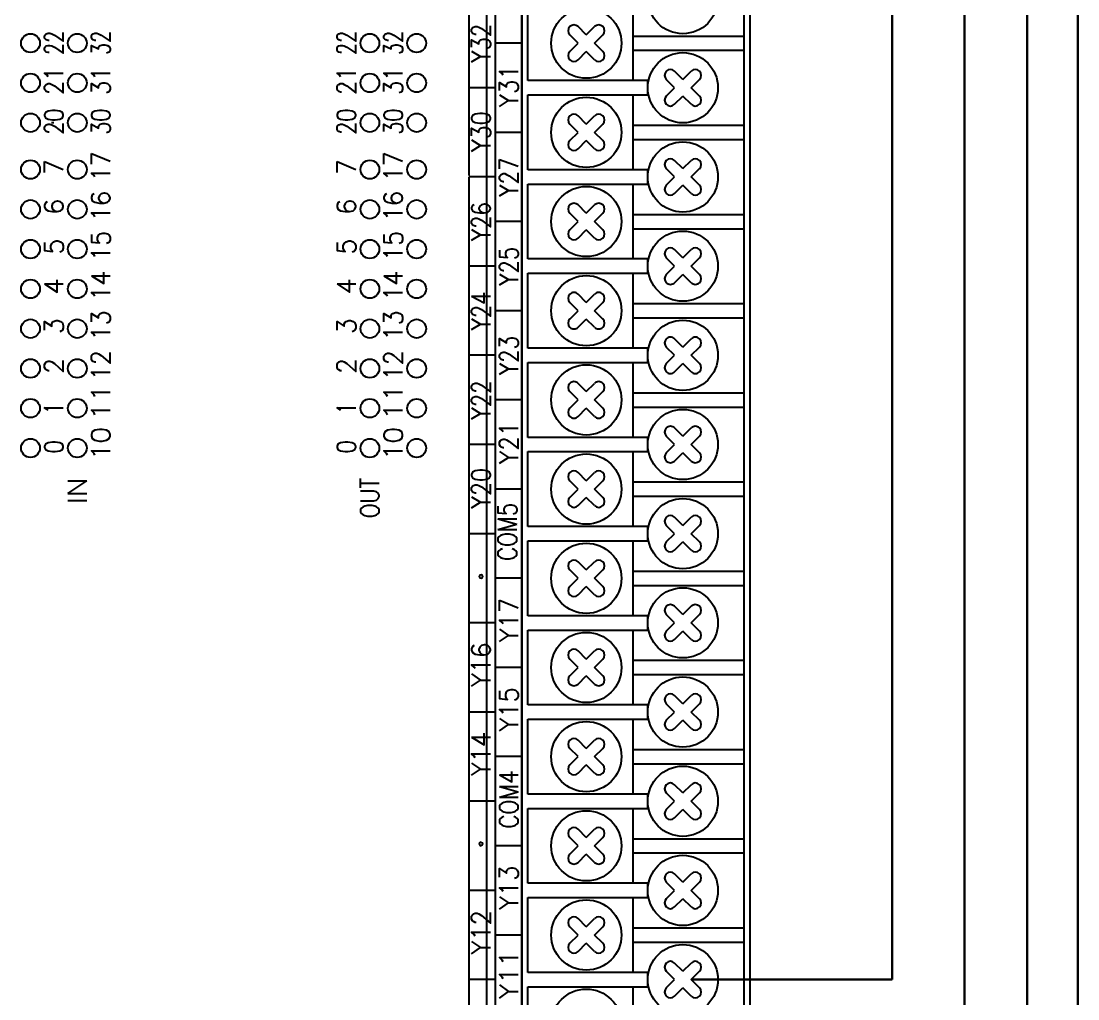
# Model space of a CAD drawing. Extents: x -221 to 865, y 200 to 912.
# Drawn here: x -57.6 to 32.7, y 350.6 to 434.1 of the extents above; entities that cross this region are included whole.
import ezdxf

# ---------------------------------------------------------------- set-up
doc = ezdxf.new("R2010")
doc.units = 0
doc.header["$MEASUREMENT"] = 0
doc.layers.get('0').update_dxf_attribs({"linetype": 'CONTINUOUS'})
doc.styles.get("Standard").update_dxf_attribs({"font": 'txt', "bigfont": 'BIGFONT'})

msp = doc.modelspace()

# ---------------------------------------------------------------- linework, layer by layer
at = {"linetype": 'Continuous', "lineweight": 30}
for p, q in [((16.88, 352.229), (16.88, 501.054)), ((23.063, 348.419), (23.063, 481.552)), ((28.403, 336.989), (28.403, 462.028)), ((32.741, 333.179), (32.741, 441.96)), ((-0.307, 352.229), (16.88, 352.229))]:
    msp.add_line(p, q, dxfattribs=at)
at = {"color": 7, "linetype": 'Continuous'}
for p, q in [((-17.764, 287.744), (-17.764, 474.244)), ((4.736, 287.244), (4.736, 472.244)), ((4.736, 289.744), (4.736, 472.244)), ((-19.264, 420.924), (-19.264, 462.194)), ((-14.764, 462.244), (-14.764, 289.744)), ((-14.764, 292.079), (-14.764, 461.909)), ((4.236, 292.079), (4.236, 461.909)), ((-17.014, 424.619), (-17.014, 458.909)), ((-14.264, 429.039), (-14.264, 435.439)), ((-5.264, 429.039), (-5.264, 435.439)), ((-10.679, 433.654), (-10.679, 433.654)), ((-9.264, 432.947), (-9.971, 433.654)), ((-9.264, 432.947), (-8.557, 433.654)), ((-7.85, 433.654), (-7.85, 433.654)), ((-9.971, 432.239), (-10.679, 432.947)), ((-8.557, 432.239), (-7.85, 432.947)), ((-5.264, 432.849), (4.236, 432.849)), ((-14.764, 432.239), (-17.014, 432.239)), ((-10.679, 431.532), (-9.971, 432.239)), ((-7.85, 431.532), (-8.557, 432.239)), ((-10.679, 430.825), (-10.679, 430.825)), ((-9.971, 430.825), (-9.264, 431.532)), ((-8.557, 430.825), (-9.264, 431.532)), ((-7.85, 430.825), (-7.85, 430.825)), ((-5.264, 431.629), (4.236, 431.629)), ((-4.014, 429.039), (-14.264, 429.039)), ((-4.014, 427.819), (-4.014, 429.039)), ((-2.429, 429.844), (-2.429, 429.844)), ((-1.721, 428.429), (-2.429, 429.137)), ((-1.014, 429.137), (-1.721, 429.844)), ((-1.014, 429.137), (-0.307, 429.844)), ((-0.307, 428.429), (0.4, 429.137)), ((0.4, 429.844), (0.4, 429.844)), ((-17.014, 428.429), (-19.264, 428.429)), ((-2.429, 427.722), (-1.721, 428.429)), ((0.4, 427.722), (-0.307, 428.429)), ((-14.264, 427.819), (-4.014, 427.819)), ((-14.264, 421.419), (-14.264, 427.819)), ((-5.264, 421.419), (-5.264, 427.819)), ((-1.721, 427.015), (-1.014, 427.722)), ((-0.307, 427.015), (-1.014, 427.722)), ((-2.429, 427.015), (-2.429, 427.015)), ((0.4, 427.015), (0.4, 427.015)), ((-54.764, 425.444), (-54.975, 425.444)), ((-10.679, 426.034), (-10.679, 426.034)), ((-9.264, 425.327), (-9.971, 426.034)), ((-9.264, 425.327), (-8.557, 426.034)), ((-7.85, 426.034), (-7.85, 426.034)), ((-14.764, 424.619), (-17.014, 424.619)), ((-17.014, 420.809), (-17.014, 424.619)), ((-9.971, 424.619), (-10.679, 425.327)), ((-10.679, 423.912), (-9.971, 424.619)), ((-8.557, 424.619), (-7.85, 425.327)), ((-7.85, 423.912), (-8.557, 424.619)), ((-5.264, 425.229), (4.236, 425.229)), ((-9.971, 423.205), (-9.264, 423.912)), ((-8.557, 423.205), (-9.264, 423.912)), ((-5.264, 424.009), (4.236, 424.009)), ((-10.679, 423.205), (-10.679, 423.205)), ((-7.85, 423.205), (-7.85, 423.205)), ((-2.429, 422.224), (-2.429, 422.224)), ((-1.014, 421.517), (-1.721, 422.224)), ((-1.014, 421.517), (-0.307, 422.224)), ((0.4, 422.224), (0.4, 422.224)), ((-4.014, 421.419), (-14.264, 421.419)), ((-4.014, 420.199), (-4.014, 421.419)), ((-1.721, 420.809), (-2.429, 421.517)), ((-0.307, 420.809), (0.4, 421.517)), ((-19.264, 298.889), (-19.264, 420.809)), ((-17.014, 420.809), (-19.264, 420.809)), ((-17.014, 390.329), (-17.014, 420.809)), ((-14.264, 420.199), (-4.014, 420.199)), ((-14.264, 413.799), (-14.264, 420.199)), ((-5.264, 413.799), (-5.264, 420.199)), ((-2.429, 420.102), (-1.721, 420.809)), ((-1.721, 419.395), (-1.014, 420.102)), ((-0.307, 419.395), (-1.014, 420.102)), ((0.4, 420.102), (-0.307, 420.809)), ((-2.429, 419.395), (-2.429, 419.395)), ((0.4, 419.395), (0.4, 419.395)), ((-10.679, 418.414), (-10.679, 418.414)), ((-9.264, 417.707), (-9.971, 418.414)), ((-9.264, 417.707), (-8.557, 418.414)), ((-7.85, 418.414), (-7.85, 418.414)), ((-9.971, 416.999), (-10.679, 417.707)), ((-8.557, 416.999), (-7.85, 417.707)), ((-5.264, 417.609), (4.236, 417.609)), ((-14.764, 416.999), (-17.014, 416.999)), ((-10.679, 416.292), (-9.971, 416.999)), ((-7.85, 416.292), (-8.557, 416.999)), ((-5.264, 416.389), (4.236, 416.389)), ((-10.679, 415.585), (-10.679, 415.585)), ((-9.971, 415.585), (-9.264, 416.292)), ((-8.557, 415.585), (-9.264, 416.292)), ((-7.85, 415.585), (-7.85, 415.585)), ((-2.429, 414.604), (-2.429, 414.604)), ((-1.014, 413.897), (-1.721, 414.604)), ((-1.014, 413.897), (-0.307, 414.604)), ((0.4, 414.604), (0.4, 414.604)), ((-4.014, 413.799), (-14.264, 413.799)), ((-4.014, 412.579), (-4.014, 413.799)), ((-1.721, 413.189), (-2.429, 413.897)), ((-0.307, 413.189), (0.4, 413.897)), ((-17.014, 413.189), (-19.264, 413.189)), ((-2.429, 412.482), (-1.721, 413.189)), ((0.4, 412.482), (-0.307, 413.189)), ((-14.264, 406.179), (-14.264, 412.579)), ((-14.264, 412.579), (-4.014, 412.579)), ((-5.264, 406.179), (-5.264, 412.579)), ((-1.721, 411.775), (-1.014, 412.482)), ((-0.307, 411.775), (-1.014, 412.482)), ((-2.429, 411.775), (-2.429, 411.775)), ((0.4, 411.775), (0.4, 411.775)), ((-10.679, 410.794), (-10.679, 410.794)), ((-9.971, 409.379), (-10.679, 410.087)), ((-9.264, 410.087), (-9.971, 410.794)), ((-9.264, 410.087), (-8.557, 410.794)), ((-8.557, 409.379), (-7.85, 410.087)), ((-7.85, 410.794), (-7.85, 410.794)), ((-5.264, 409.989), (4.236, 409.989)), ((-14.764, 409.379), (-17.014, 409.379)), ((-10.679, 408.672), (-9.971, 409.379)), ((-7.85, 408.672), (-8.557, 409.379)), ((-9.971, 407.965), (-9.264, 408.672)), ((-8.557, 407.965), (-9.264, 408.672)), ((-5.264, 408.769), (4.236, 408.769)), ((-10.679, 407.965), (-10.679, 407.965)), ((-7.85, 407.965), (-7.85, 407.965)), ((-2.429, 406.984), (-2.429, 406.984)), ((-1.014, 406.277), (-1.721, 406.984)), ((-1.014, 406.277), (-0.307, 406.984)), ((0.4, 406.984), (0.4, 406.984)), ((-17.014, 405.569), (-19.264, 405.569)), ((-4.014, 406.179), (-14.264, 406.179)), ((-4.014, 404.959), (-4.014, 406.179)), ((-1.721, 405.569), (-2.429, 406.277)), ((-2.429, 404.862), (-1.721, 405.569)), ((-0.307, 405.569), (0.4, 406.277)), ((0.4, 404.862), (-0.307, 405.569)), ((-14.264, 398.559), (-14.264, 404.959)), ((-14.264, 404.959), (-4.014, 404.959)), ((-5.264, 398.559), (-5.264, 404.959)), ((-1.721, 404.155), (-1.014, 404.862)), ((-0.307, 404.155), (-1.014, 404.862)), ((-2.429, 404.155), (-2.429, 404.155)), ((0.4, 404.155), (0.4, 404.155)), ((-10.679, 403.174), (-10.679, 403.174)), ((-9.264, 402.467), (-9.971, 403.174)), ((-9.264, 402.467), (-8.557, 403.174)), ((-7.85, 403.174), (-7.85, 403.174)), ((-9.971, 401.759), (-10.679, 402.467)), ((-8.557, 401.759), (-7.85, 402.467)), ((-5.264, 402.369), (4.236, 402.369)), ((-14.764, 401.759), (-17.014, 401.759)), ((-10.679, 401.052), (-9.971, 401.759)), ((-9.971, 400.345), (-9.264, 401.052)), ((-8.557, 400.345), (-9.264, 401.052)), ((-7.85, 401.052), (-8.557, 401.759)), ((-5.264, 401.149), (4.236, 401.149)), ((-10.679, 400.345), (-10.679, 400.345)), ((-7.85, 400.345), (-7.85, 400.345)), ((-2.429, 399.364), (-2.429, 399.364)), ((-1.014, 398.657), (-1.721, 399.364)), ((-1.014, 398.657), (-0.307, 399.364)), ((0.4, 399.364), (0.4, 399.364)), ((-4.014, 398.559), (-14.264, 398.559)), ((-4.014, 397.339), (-4.014, 398.559)), ((-1.721, 397.949), (-2.429, 398.657)), ((-0.307, 397.949), (0.4, 398.657)), ((-17.014, 397.949), (-19.264, 397.949)), ((-2.429, 397.242), (-1.721, 397.949)), ((0.4, 397.242), (-0.307, 397.949)), ((-14.264, 390.939), (-14.264, 397.339)), ((-14.264, 397.339), (-4.014, 397.339)), ((-5.264, 390.939), (-5.264, 397.339)), ((-2.429, 396.535), (-2.429, 396.535)), ((-1.721, 396.535), (-1.014, 397.242)), ((-0.307, 396.535), (-1.014, 397.242)), ((0.4, 396.535), (0.4, 396.535)), ((-10.679, 395.554), (-10.679, 395.554)), ((-9.264, 394.847), (-9.971, 395.554)), ((-9.264, 394.847), (-8.557, 395.554)), ((-7.85, 395.554), (-7.85, 395.554)), ((-9.971, 394.139), (-10.679, 394.847)), ((-8.557, 394.139), (-7.85, 394.847)), ((-5.264, 394.749), (4.236, 394.749)), ((-14.764, 394.139), (-17.014, 394.139)), ((-10.679, 393.432), (-9.971, 394.139)), ((-7.85, 393.432), (-8.557, 394.139)), ((-9.971, 392.725), (-9.264, 393.432)), ((-8.557, 392.725), (-9.264, 393.432)), ((-5.264, 393.529), (4.236, 393.529)), ((-10.679, 392.725), (-10.679, 392.725)), ((-7.85, 392.725), (-7.85, 392.725)), ((-2.429, 391.744), (-2.429, 391.744)), ((-1.721, 390.329), (-2.429, 391.037)), ((-1.014, 391.037), (-1.721, 391.744)), ((-1.014, 391.037), (-0.307, 391.744)), ((-0.307, 390.329), (0.4, 391.037)), ((0.4, 391.744), (0.4, 391.744)), ((-17.014, 390.329), (-19.264, 390.329)), ((-17.014, 386.519), (-17.014, 390.329)), ((-4.014, 390.939), (-14.264, 390.939)), ((-4.014, 389.719), (-4.014, 390.939)), ((-2.429, 389.622), (-1.721, 390.329)), ((0.4, 389.622), (-0.307, 390.329)), ((-14.264, 383.319), (-14.264, 389.719)), ((-14.264, 389.719), (-4.014, 389.719)), ((-5.264, 383.319), (-5.264, 389.719)), ((-1.721, 388.915), (-1.014, 389.622)), ((-0.307, 388.915), (-1.014, 389.622)), ((-2.429, 388.915), (-2.429, 388.915)), ((0.4, 388.915), (0.4, 388.915)), ((-10.679, 387.934), (-10.679, 387.934)), ((-9.264, 387.227), (-9.971, 387.934)), ((-9.264, 387.227), (-8.557, 387.934)), ((-7.85, 387.934), (-7.85, 387.934)), ((-14.764, 386.519), (-17.014, 386.519)), ((-17.014, 367.469), (-17.014, 386.519)), ((-9.971, 386.519), (-10.679, 387.227)), ((-10.679, 385.812), (-9.971, 386.519)), ((-8.557, 386.519), (-7.85, 387.227)), ((-7.85, 385.812), (-8.557, 386.519)), ((-5.264, 387.129), (4.236, 387.129)), ((-9.971, 385.105), (-9.264, 385.812)), ((-8.557, 385.105), (-9.264, 385.812)), ((-5.264, 385.909), (4.236, 385.909)), ((-10.679, 385.105), (-10.679, 385.105)), ((-7.85, 385.105), (-7.85, 385.105)), ((-2.429, 384.124), (-2.429, 384.124)), ((-1.014, 383.417), (-1.721, 384.124)), ((-1.014, 383.417), (-0.307, 384.124)), ((0.4, 384.124), (0.4, 384.124)), ((-4.014, 383.319), (-14.264, 383.319)), ((-4.014, 382.099), (-4.014, 383.319)), ((-1.721, 382.709), (-2.429, 383.417)), ((-0.307, 382.709), (0.4, 383.417)), ((-17.014, 382.709), (-19.264, 382.709)), ((-14.264, 375.699), (-14.264, 382.099)), ((-14.264, 382.099), (-4.014, 382.099)), ((-5.264, 375.699), (-5.264, 382.099)), ((-2.429, 382.002), (-1.721, 382.709)), ((-1.721, 381.295), (-1.014, 382.002)), ((-0.307, 381.295), (-1.014, 382.002)), ((0.4, 382.002), (-0.307, 382.709)), ((-2.429, 381.295), (-2.429, 381.295)), ((0.4, 381.295), (0.4, 381.295)), ((-10.679, 380.314), (-10.679, 380.314)), ((-9.264, 379.607), (-9.971, 380.314)), ((-9.264, 379.607), (-8.557, 380.314)), ((-7.85, 380.314), (-7.85, 380.314)), ((-9.971, 378.899), (-10.679, 379.607)), ((-8.557, 378.899), (-7.85, 379.607)), ((-5.264, 379.509), (4.236, 379.509)), ((-14.764, 378.899), (-17.014, 378.899)), ((-10.679, 378.192), (-9.971, 378.899)), ((-7.85, 378.192), (-8.557, 378.899)), ((-10.679, 377.485), (-10.679, 377.485)), ((-9.971, 377.485), (-9.264, 378.192)), ((-8.557, 377.485), (-9.264, 378.192)), ((-7.85, 377.485), (-7.85, 377.485)), ((-5.264, 378.289), (4.236, 378.289)), ((-4.014, 375.699), (-14.264, 375.699)), ((-4.014, 374.479), (-4.014, 375.699)), ((-2.429, 376.504), (-2.429, 376.504)), ((-1.721, 375.089), (-2.429, 375.797)), ((-1.014, 375.797), (-1.721, 376.504)), ((-1.014, 375.797), (-0.307, 376.504)), ((-0.307, 375.089), (0.4, 375.797)), ((0.4, 376.504), (0.4, 376.504)), ((-17.014, 375.089), (-19.264, 375.089)), ((-2.429, 374.382), (-1.721, 375.089)), ((0.4, 374.382), (-0.307, 375.089)), ((-14.264, 368.079), (-14.264, 374.479)), ((-14.264, 374.479), (-4.014, 374.479)), ((-5.264, 368.079), (-5.264, 374.479)), ((-1.721, 373.675), (-1.014, 374.382)), ((-0.307, 373.675), (-1.014, 374.382)), ((-2.429, 373.675), (-2.429, 373.675)), ((0.4, 373.675), (0.4, 373.675)), ((-10.679, 372.694), (-10.679, 372.694)), ((-9.264, 371.987), (-9.971, 372.694)), ((-9.264, 371.987), (-8.557, 372.694)), ((-7.85, 372.694), (-7.85, 372.694)), ((-14.764, 371.279), (-17.014, 371.279)), ((-9.971, 371.279), (-10.679, 371.987)), ((-10.679, 370.572), (-9.971, 371.279)), ((-8.557, 371.279), (-7.85, 371.987)), ((-7.85, 370.572), (-8.557, 371.279)), ((-5.264, 371.889), (4.236, 371.889)), ((-9.971, 369.865), (-9.264, 370.572)), ((-8.557, 369.865), (-9.264, 370.572)), ((-5.264, 370.669), (4.236, 370.669)), ((-10.679, 369.865), (-10.679, 369.865)), ((-7.85, 369.865), (-7.85, 369.865)), ((-2.429, 368.884), (-2.429, 368.884)), ((-1.014, 368.177), (-1.721, 368.884)), ((-1.014, 368.177), (-0.307, 368.884)), ((0.4, 368.884), (0.4, 368.884)), ((-4.014, 368.079), (-14.264, 368.079)), ((-4.014, 366.859), (-4.014, 368.079)), ((-1.721, 367.469), (-2.429, 368.177)), ((-0.307, 367.469), (0.4, 368.177)), ((-17.014, 367.469), (-19.264, 367.469)), ((-17.014, 363.659), (-17.014, 367.469)), ((-14.264, 360.459), (-14.264, 366.859)), ((-14.264, 366.859), (-4.014, 366.859)), ((-5.264, 360.459), (-5.264, 366.859)), ((-2.429, 366.762), (-1.721, 367.469)), ((-1.721, 366.055), (-1.014, 366.762)), ((-0.307, 366.055), (-1.014, 366.762)), ((0.4, 366.762), (-0.307, 367.469)), ((-2.429, 366.055), (-2.429, 366.055)), ((0.4, 366.055), (0.4, 366.055)), ((-10.679, 365.074), (-10.679, 365.074)), ((-9.264, 364.367), (-9.971, 365.074)), ((-9.264, 364.367), (-8.557, 365.074)), ((-7.85, 365.074), (-7.85, 365.074)), ((-9.971, 363.659), (-10.679, 364.367)), ((-8.557, 363.659), (-7.85, 364.367)), ((-5.264, 364.269), (4.236, 364.269)), ((-14.764, 363.659), (-17.014, 363.659)), ((-17.014, 344.609), (-17.014, 363.659)), ((-10.679, 362.952), (-9.971, 363.659)), ((-7.85, 362.952), (-8.557, 363.659)), ((-5.264, 363.049), (4.236, 363.049)), ((-10.679, 362.245), (-10.679, 362.245)), ((-9.971, 362.245), (-9.264, 362.952)), ((-8.557, 362.245), (-9.264, 362.952)), ((-7.85, 362.245), (-7.85, 362.245)), ((-2.429, 361.264), (-2.429, 361.264)), ((-1.014, 360.557), (-1.721, 361.264)), ((-1.014, 360.557), (-0.307, 361.264)), ((0.4, 361.264), (0.4, 361.264)), ((-4.014, 360.459), (-14.264, 360.459)), ((-4.014, 359.239), (-4.014, 360.459)), ((-1.721, 359.849), (-2.429, 360.557)), ((-0.307, 359.849), (0.4, 360.557)), ((-17.014, 359.849), (-19.264, 359.849)), ((-2.429, 359.142), (-1.721, 359.849)), ((0.4, 359.142), (-0.307, 359.849)), ((-14.264, 352.839), (-14.264, 359.239)), ((-14.264, 359.239), (-4.014, 359.239)), ((-5.264, 352.839), (-5.264, 359.239)), ((-1.721, 358.435), (-1.014, 359.142)), ((-0.307, 358.435), (-1.014, 359.142)), ((-2.429, 358.435), (-2.429, 358.435)), ((0.4, 358.435), (0.4, 358.435)), ((-10.679, 357.454), (-10.679, 357.454)), ((-9.971, 356.039), (-10.679, 356.747)), ((-9.264, 356.747), (-9.971, 357.454)), ((-9.264, 356.747), (-8.557, 357.454)), ((-8.557, 356.039), (-7.85, 356.747)), ((-7.85, 357.454), (-7.85, 357.454)), ((-14.764, 356.039), (-17.014, 356.039)), ((-10.679, 355.332), (-9.971, 356.039)), ((-7.85, 355.332), (-8.557, 356.039)), ((-5.264, 356.649), (4.236, 356.649)), ((-9.971, 354.625), (-9.264, 355.332)), ((-8.557, 354.625), (-9.264, 355.332)), ((-5.264, 355.429), (4.236, 355.429)), ((-10.679, 354.625), (-10.679, 354.625)), ((-7.85, 354.625), (-7.85, 354.625)), ((-2.429, 353.644), (-2.429, 353.644)), ((-1.014, 352.937), (-1.721, 353.644)), ((-1.014, 352.937), (-0.307, 353.644)), ((0.4, 353.644), (0.4, 353.644)), ((-17.014, 352.229), (-19.264, 352.229)), ((-4.014, 352.839), (-14.264, 352.839)), ((-4.014, 351.619), (-4.014, 352.839)), ((-1.721, 352.229), (-2.429, 352.937)), ((-2.429, 351.522), (-1.721, 352.229)), ((-0.307, 352.229), (0.4, 352.937)), ((0.4, 351.522), (-0.307, 352.229)), ((-14.264, 345.219), (-14.264, 351.619)), ((-14.264, 351.619), (-4.014, 351.619)), ((-5.264, 345.219), (-5.264, 351.619)), ((-1.721, 350.815), (-1.014, 351.522)), ((-0.307, 350.815), (-1.014, 351.522)), ((-2.429, 350.815), (-2.429, 350.815)), ((0.4, 350.815), (0.4, 350.815))]:
    msp.add_line(p, q, dxfattribs=at)
for centre, radius in [((-1.014, 436.049), 3), ((-9.264, 432.239), 3), ((-56.764, 432.244), 0.8), ((-52.764, 432.244), 0.8), ((-27.764, 432.244), 0.8), ((-23.764, 432.244), 0.8), ((-1.014, 428.429), 3), ((-56.764, 428.844), 0.8), ((-52.764, 428.844), 0.8), ((-27.764, 428.844), 0.8), ((-23.764, 428.844), 0.8), ((-9.264, 424.619), 3), ((-56.764, 425.444), 0.8), ((-52.764, 425.444), 0.8), ((-27.764, 425.444), 0.8), ((-23.764, 425.444), 0.8), ((-1.014, 420.809), 3), ((-56.764, 421.444), 0.8), ((-52.764, 421.444), 0.8), ((-27.764, 421.444), 0.8), ((-23.764, 421.444), 0.8), ((-9.264, 416.999), 3), ((-56.764, 418.044), 0.8), ((-52.764, 418.044), 0.8), ((-27.764, 418.044), 0.8), ((-23.764, 418.044), 0.8), ((-56.764, 414.644), 0.8), ((-52.764, 414.644), 0.8), ((-27.764, 414.644), 0.8), ((-23.764, 414.644), 0.8), ((-1.014, 413.189), 3), ((-56.764, 411.244), 0.8), ((-52.764, 411.244), 0.8), ((-27.764, 411.244), 0.8), ((-23.764, 411.244), 0.8), ((-9.264, 409.379), 3), ((-56.764, 407.844), 0.8), ((-52.764, 407.844), 0.8), ((-27.764, 407.844), 0.8), ((-23.764, 407.844), 0.8), ((-1.014, 405.569), 3), ((-56.764, 404.444), 0.8), ((-52.764, 404.444), 0.8), ((-27.764, 404.444), 0.8), ((-23.764, 404.444), 0.8), ((-9.264, 401.759), 3), ((-56.764, 401.044), 0.8), ((-52.764, 401.044), 0.8), ((-27.764, 401.044), 0.8), ((-23.764, 401.044), 0.8), ((-1.014, 397.949), 3), ((-56.764, 397.644), 0.8), ((-52.764, 397.644), 0.8), ((-27.764, 397.644), 0.8), ((-23.764, 397.644), 0.8), ((-9.264, 394.139), 3), ((-1.014, 390.329), 3), ((-9.264, 386.519), 3), ((-1.014, 382.709), 3), ((-9.264, 378.899), 3), ((-1.014, 375.089), 3), ((-9.264, 371.279), 3), ((-1.014, 367.469), 3), ((-9.264, 363.659), 3), ((-1.014, 359.849), 3), ((-9.264, 356.039), 3), ((-1.014, 352.229), 3), ((-9.264, 348.419), 3)]:
    msp.add_circle(centre, radius, dxfattribs=at)
for centre, radius, start, end in [((-10.325, 433.3), 0.5, 135, 225), ((-10.325, 433.3), 0.5, 45, 135), ((-8.204, 433.3), 0.5, 45, 135), ((-8.204, 433.3), 0.5, 315, 45), ((-10.325, 431.179), 0.5, 135, 225), ((-10.325, 431.179), 0.5, 225, 315), ((-8.204, 431.179), 0.5, 225, 315), ((-8.204, 431.179), 0.5, 315, 45), ((-2.075, 429.49), 0.5, 45, 135), ((0.046, 429.49), 0.5, 45, 135), ((-2.075, 429.49), 0.5, 135, 225), ((0.046, 429.49), 0.5, 315, 45), ((-2.075, 427.369), 0.5, 135, 225), ((0.046, 427.369), 0.5, 315, 45), ((-2.075, 427.369), 0.5, 225, 315), ((0.046, 427.369), 0.5, 225, 315), ((-10.325, 425.68), 0.5, 135, 225), ((-10.325, 425.68), 0.5, 45, 135), ((-8.204, 425.68), 0.5, 45, 135), ((-8.204, 425.68), 0.5, 315, 45), ((-10.325, 423.559), 0.5, 135, 225), ((-8.204, 423.559), 0.5, 315, 45), ((-10.325, 423.559), 0.5, 225, 315), ((-8.204, 423.559), 0.5, 225, 315), ((-2.075, 421.87), 0.5, 135, 225), ((-2.075, 421.87), 0.5, 45, 135), ((0.046, 421.87), 0.5, 45, 135), ((0.046, 421.87), 0.5, 315, 45), ((-2.075, 419.749), 0.5, 135, 225), ((0.046, 419.749), 0.5, 315, 45), ((-2.075, 419.749), 0.5, 225, 315), ((0.046, 419.749), 0.5, 225, 315), ((-10.325, 418.06), 0.5, 135, 225), ((-10.325, 418.06), 0.5, 45, 135), ((-8.204, 418.06), 0.5, 45, 135), ((-8.204, 418.06), 0.5, 315, 45), ((-10.325, 415.939), 0.5, 135, 225), ((-10.325, 415.939), 0.5, 225, 315), ((-8.204, 415.939), 0.5, 225, 315), ((-8.204, 415.939), 0.5, 315, 45), ((-2.075, 414.25), 0.5, 135, 225), ((-2.075, 414.25), 0.5, 45, 135), ((0.046, 414.25), 0.5, 45, 135), ((0.046, 414.25), 0.5, 315, 45), ((-2.075, 412.129), 0.5, 135.00004, 224.99996), ((0.046, 412.129), 0.5, 315.00004, 44.99996), ((-10.325, 410.44), 0.5, 44.99996, 135.00004), ((-8.204, 410.44), 0.5, 44.99996, 135.00004), ((-2.075, 412.129), 0.5, 224.99996, 315.00004), ((0.046, 412.129), 0.5, 224.99996, 315.00004), ((-10.325, 410.44), 0.5, 135.00004, 224.99996), ((-8.204, 410.44), 0.5, 315.00004, 44.99996), ((-10.325, 408.319), 0.5, 135.00004, 224.99996), ((-8.204, 408.319), 0.5, 315.00004, 44.99996), ((-10.325, 408.319), 0.5, 224.99996, 315.00002), ((-8.204, 408.319), 0.5, 224.99996, 315.00002), ((-2.075, 406.63), 0.5, 135.00003, 224.99997), ((-2.075, 406.63), 0.5, 44.99997, 135.00003), ((0.046, 406.63), 0.5, 44.99997, 135.00003), ((0.046, 406.63), 0.5, 315.00003, 44.99997), ((-2.075, 404.509), 0.5, 135.00003, 224.99997), ((0.046, 404.509), 0.5, 315.00003, 44.99997), ((-2.075, 404.509), 0.5, 224.99997, 315.00003), ((0.046, 404.509), 0.5, 224.99997, 315.00003), ((-10.325, 402.82), 0.5, 135.00004, 224.99996), ((-10.325, 402.82), 0.5, 44.99996, 135.00004), ((-8.204, 402.82), 0.5, 44.99996, 135.00004), ((-8.204, 402.82), 0.5, 315.00004, 44.99996), ((-10.325, 400.699), 0.5, 135.00004, 224.99996), ((-8.204, 400.699), 0.5, 315.00004, 44.99996), ((-10.325, 400.699), 0.5, 224.99996, 315.00004), ((-8.204, 400.699), 0.5, 224.99996, 315.00004), ((-2.075, 399.01), 0.5, 135.00004, 224.99996), ((-2.075, 399.01), 0.5, 44.99996, 135.00004), ((0.046, 399.01), 0.5, 44.99996, 135.00004), ((0.046, 399.01), 0.5, 315.00004, 44.99996), ((-2.075, 396.889), 0.5, 135, 225), ((-2.075, 396.889), 0.5, 225, 315), ((0.046, 396.889), 0.5, 225, 315), ((0.046, 396.889), 0.5, 315, 45), ((-10.325, 395.2), 0.5, 135, 225), ((-10.325, 395.2), 0.5, 45, 135), ((-8.204, 395.2), 0.5, 45, 135), ((-8.204, 395.2), 0.5, 315, 45), ((-10.325, 393.079), 0.5, 135, 225), ((-8.204, 393.079), 0.5, 315, 45), ((-10.325, 393.079), 0.5, 225, 315), ((-8.204, 393.079), 0.5, 225, 315), ((-2.075, 391.39), 0.5, 135, 225), ((-2.075, 391.39), 0.5, 45, 135), ((0.046, 391.39), 0.5, 45, 135), ((0.046, 391.39), 0.5, 315, 45), ((-2.075, 389.269), 0.5, 135, 225), ((0.046, 389.269), 0.5, 315, 45), ((-2.075, 389.269), 0.5, 225, 315), ((0.046, 389.269), 0.5, 225, 315), ((-10.325, 387.58), 0.5, 135, 225), ((-10.325, 387.58), 0.5, 45, 135), ((-8.204, 387.58), 0.5, 45, 135), ((-8.204, 387.58), 0.5, 315, 45), ((-18.26, 386.677), 0.15, 90, 270), ((-18.26, 386.677), 0.15, 270, 90), ((-10.325, 385.459), 0.5, 135, 225), ((-8.204, 385.459), 0.5, 315, 45), ((-10.325, 385.459), 0.5, 225, 315), ((-8.204, 385.459), 0.5, 225, 315), ((-2.075, 383.77), 0.5, 135, 225), ((-2.075, 383.77), 0.5, 45, 135), ((0.046, 383.77), 0.5, 45, 135), ((0.046, 383.77), 0.5, 315, 45), ((-2.075, 381.649), 0.5, 135, 225), ((0.046, 381.649), 0.5, 315, 45), ((-2.075, 381.649), 0.5, 225, 315), ((0.046, 381.649), 0.5, 225, 315), ((-10.325, 379.96), 0.5, 135, 225), ((-10.325, 379.96), 0.5, 45, 135), ((-8.204, 379.96), 0.5, 45, 135), ((-8.204, 379.96), 0.5, 315, 45), ((-10.325, 377.839), 0.5, 135, 225), ((-10.325, 377.839), 0.5, 225, 315), ((-8.204, 377.839), 0.5, 225, 315), ((-8.204, 377.839), 0.5, 315, 45), ((-2.075, 376.15), 0.5, 45, 135), ((0.046, 376.15), 0.5, 45, 135), ((-2.075, 376.15), 0.5, 135, 225), ((0.046, 376.15), 0.5, 315, 45), ((-2.075, 374.029), 0.5, 135, 225), ((0.046, 374.029), 0.5, 315, 45), ((-2.075, 374.029), 0.5, 225, 315), ((0.046, 374.029), 0.5, 225, 315), ((-10.325, 372.34), 0.5, 135, 225), ((-10.325, 372.34), 0.5, 45, 135), ((-8.204, 372.34), 0.5, 45, 135), ((-8.204, 372.34), 0.5, 315, 45), ((-10.325, 370.219), 0.5, 135, 225), ((-8.204, 370.219), 0.5, 315, 45), ((-10.325, 370.219), 0.5, 225, 315), ((-8.204, 370.219), 0.5, 225, 315), ((-2.075, 368.53), 0.5, 135, 225), ((-2.075, 368.53), 0.5, 45, 135), ((0.046, 368.53), 0.5, 45, 135), ((0.046, 368.53), 0.5, 315, 45), ((-2.075, 366.409), 0.5, 135, 225), ((0.046, 366.409), 0.5, 315, 45), ((-2.075, 366.409), 0.5, 225, 315), ((0.046, 366.409), 0.5, 225, 315), ((-10.325, 364.72), 0.5, 135, 225), ((-10.325, 364.72), 0.5, 45, 135), ((-8.204, 364.72), 0.5, 45, 135), ((-8.204, 364.72), 0.5, 315, 45), ((-18.26, 363.817), 0.15, 90, 270), ((-18.26, 363.817), 0.15, 270, 90), ((-10.325, 362.599), 0.5, 135, 225), ((-10.325, 362.599), 0.5, 225, 315), ((-8.204, 362.599), 0.5, 225, 315), ((-8.204, 362.599), 0.5, 315, 45), ((-2.075, 360.91), 0.5, 135, 225), ((-2.075, 360.91), 0.5, 45, 135), ((0.046, 360.91), 0.5, 45, 135), ((0.046, 360.91), 0.5, 315, 45), ((-2.075, 358.789), 0.5, 135, 225), ((0.046, 358.789), 0.5, 315, 45), ((-2.075, 358.789), 0.5, 225, 315), ((0.046, 358.789), 0.5, 225, 315), ((-10.325, 357.1), 0.5, 135, 225), ((-10.325, 357.1), 0.5, 45, 135), ((-8.204, 357.1), 0.5, 45, 135), ((-8.204, 357.1), 0.5, 315, 45), ((-10.325, 354.979), 0.5, 135, 225), ((-8.204, 354.979), 0.5, 315, 45), ((-10.325, 354.979), 0.5, 225, 315), ((-8.204, 354.979), 0.5, 225, 315), ((-2.075, 353.29), 0.5, 135, 225), ((-2.075, 353.29), 0.5, 45, 135), ((0.046, 353.29), 0.5, 45, 135), ((0.046, 353.29), 0.5, 315, 45), ((-2.075, 351.169), 0.5, 135, 225), ((0.046, 351.169), 0.5, 315, 45), ((-2.075, 351.169), 0.5, 225, 315), ((0.046, 351.169), 0.5, 225, 315)]:
    msp.add_arc(centre, radius, start, end, dxfattribs=at)

# ---------------------------------------------------------------- texts
for s, width, p in [('Y32', 0.833333, (-17.464, 430.577)), ('22', 0.754286, (-53.964, 431.225)), ('32', 0.754286, (-49.964, 431.225)), ('22', 0.754286, (-28.964, 431.225)), ('32', 0.754286, (-24.964, 431.225)), ('21', 0.87033, (-53.964, 427.825)), ('31', 0.87033, (-49.964, 427.825)), ('21', 0.87033, (-28.964, 427.825)), ('31', 0.87033, (-24.964, 427.825)), ('Y31', 0.909091, (-15.089, 426.767)), ('20', 0.808163, (-53.964, 424.425)), ('30', 0.808163, (-49.964, 424.425)), ('20', 0.808163, (-28.964, 424.425)), ('30', 0.808163, (-24.964, 424.425)), ('Y30', 0.869565, (-17.464, 422.957)), ('17', 0.942857, (-49.964, 420.425)), ('17', 0.942857, (-24.964, 420.425)), ('Y27', 0.833333, (-15.089, 419.147)), ('16', 0.942857, (-49.964, 417.025)), ('16', 0.942857, (-24.964, 417.025)), ('Y26', 0.833333, (-17.464, 415.337)), ('15', 0.942857, (-49.964, 413.625)), ('15', 0.942857, (-24.964, 413.625)), ('Y25', 0.833333, (-15.089, 411.527)), ('14', 0.942857, (-49.964, 410.225)), ('14', 0.942857, (-24.964, 410.225)), ('Y24', 0.833333, (-17.464, 407.717)), ('13', 0.942857, (-49.964, 406.825)), ('13', 0.942857, (-24.964, 406.825)), ('Y23', 0.833333, (-15.089, 403.907)), ('12', 0.942857, (-49.964, 403.425)), ('12', 0.942857, (-24.964, 403.425)), ('Y22', 0.833333, (-17.464, 400.097)), ('11', 1.131429, (-49.964, 400.025)), ('11', 1.131429, (-24.964, 400.025)), ('1', 0.666667, (-53.964, 400.573)), ('1', 0.666667, (-28.964, 400.573)), ('10', 1.028571, (-49.964, 396.625)), ('10', 1.028571, (-24.964, 396.625)), ('Y21', 0.909091, (-15.089, 396.287)), ('0', 0.833333, (-53.964, 397.173)), ('0', 0.833333, (-28.964, 397.173)), ('Y20', 0.869565, (-17.464, 392.477)), ('IN', 1.125, (-51.964, 392.844)), ('OUT', 0.84375, (-26.964, 391.644)), ('COM5', 0.833333, (-15.214, 388)), ('Y17', 0.952381, (-15.089, 381.047)), ('Y16', 0.952381, (-17.464, 377.237)), ('Y15', 0.952381, (-15.089, 373.427)), ('Y14', 0.952381, (-17.464, 369.617)), ('COM4', 0.833333, (-15.089, 365.14)), ('Y13', 0.952381, (-15.089, 358.187)), ('Y12', 0.952381, (-17.464, 354.377)), ('Y11', 1.052632, (-15.089, 350.567))]:
    msp.add_text(s, height=1.6, rotation=90, dxfattribs=dict(at, width=width)).set_placement(p)
for s, p in [('7', (-53.964, 420.973)), ('7', (-28.964, 420.973)), ('6', (-53.964, 417.573)), ('6', (-28.964, 417.573)), ('5', (-53.964, 414.173)), ('5', (-28.964, 414.173)), ('4', (-53.964, 410.773)), ('4', (-28.964, 410.773)), ('3', (-53.964, 407.373)), ('3', (-28.964, 407.373)), ('2', (-53.964, 403.973)), ('2', (-28.964, 403.973))]:
    msp.add_text(s, height=1.6, rotation=90, dxfattribs=at).set_placement(p)

doc.saveas('drawing.dxf')
